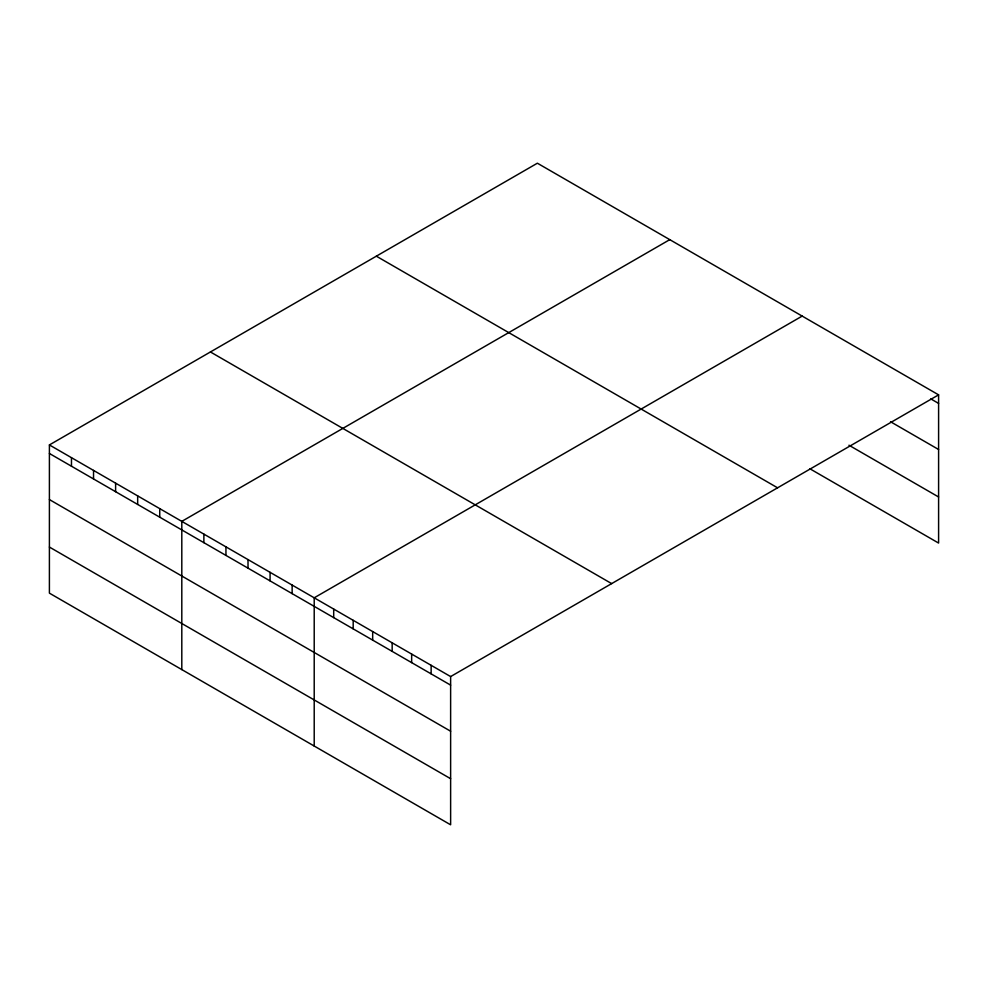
<?xml version="1.0" encoding="UTF-8"?>
<svg xmlns="http://www.w3.org/2000/svg" width="988" height="988" viewBox="0 0 988 988"><rect width="100%" height="100%" fill="white"/><g stroke="black" fill="none" stroke-linecap="round" stroke-linejoin="round"><path stroke-width="1.48" d="M49.4 444.933L450.627 676.57L450.627 824.795L49.4 593.146L49.4 444.933L537.373 163.205L938.6 394.854L938.6 543.067L809.975 468.818M669.778 239.639L181.804 521.368L181.804 669.592M802.182 316.086L314.209 597.814L314.209 746.039M450.627 676.57L938.6 394.854M930.807 398.893L938.6 403.4M890.534 421.74L938.6 449.491M848.951 445.218L938.6 496.976M376.342 256.176L777.568 487.813M210.432 351.963L611.658 583.612M49.4 453.48L450.627 685.129M49.4 499.57L450.627 731.219M49.4 547.056L450.627 778.705M431.139 665.319L431.139 673.865M411.65 654.068L411.65 662.615M392.162 642.817L392.162 651.364M372.674 631.567L372.674 640.113M353.185 620.316L353.185 628.862M333.697 609.065L333.697 617.611M292.139 585.069L292.139 593.627M270.082 572.336L270.082 580.882M248.013 559.591L248.013 568.137M225.943 546.858L225.943 555.404M203.874 534.113L203.874 542.659M159.735 508.635L159.735 517.181M137.665 495.89L137.665 504.436M115.608 483.144L115.608 491.703M93.539 470.411L93.539 478.958M71.469 457.666L71.469 466.213"/></g></svg>
